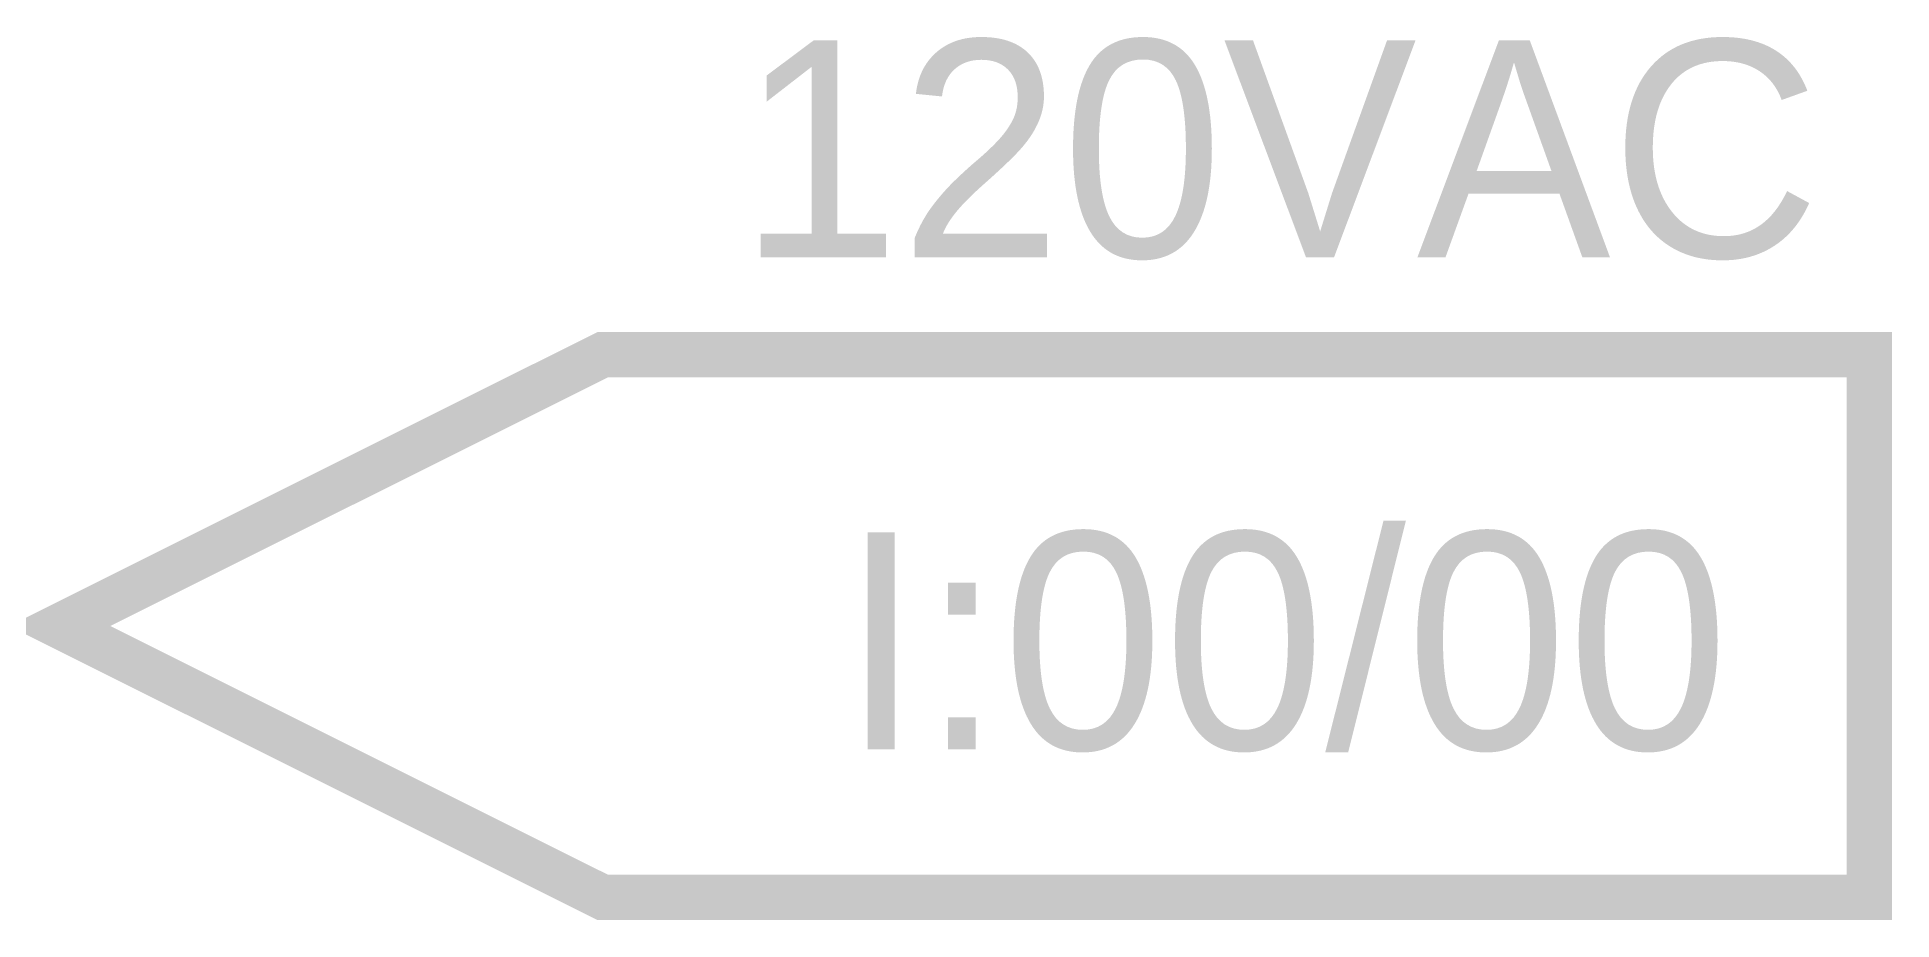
# Model space of a CAD drawing. Extents: x -0.01 to 1.01, y -0.16 to 0.33.
import ezdxf
from ezdxf.enums import TextEntityAlignment as Align

# ---------------------------------------------------------------- set-up
doc = ezdxf.new("R2010")
doc.units = 0
doc.header["$MEASUREMENT"] = 0
doc.layers.get('0').update_dxf_attribs({"color": 2, "linetype": 'CONTINUOUS'})
doc.layers.add('TEXT', color=7, linetype='CONTINUOUS')

msp = doc.modelspace()

# ---------------------------------------------------------------- linework, layer by layer
at = {"const_width": 0.025}
msp.add_lwpolyline([(0, 0), (0.3, 0.15), (1, 0.15), (1, -0.15), (0.3, -0.15), (0, 0)], dxfattribs=at)

# ---------------------------------------------------------------- texts
at = {"layer": 'TEXT', "color": 6}
for s, p in [('120VAC', (0.9729, 0.2039)), ('I:00/00', (0.9224, -0.0682))]:
    msp.add_text(s, height=0.12, dxfattribs=at).set_placement(p, align=Align.RIGHT)

doc.saveas('drawing.dxf')
